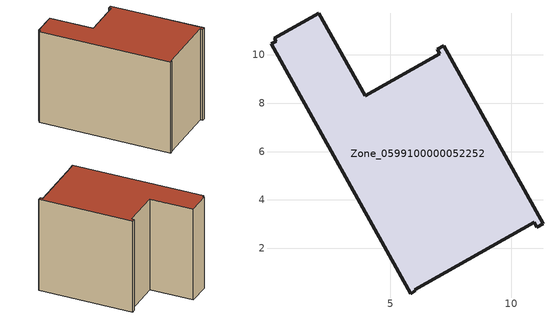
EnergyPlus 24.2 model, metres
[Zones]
Zone_0599100000052252
 floor ground (C_G): 7.2,10.37 11.3,3.01 11.05,2.87 10.94,3.07 6,0.3 6.03,0.25 5.84,0.13 0.07,10.44 0.28,10.56 0.21,10.68 2.04,11.71 3.95,8.3 7.04,10.03 6.93,10.22 z0
 wall outside (C_F): 3.95,8.3 2.04,11.71 0.21,10.68 0.28,10.56 0.07,10.44 5.84,0.13 6.03,0.25 6,0.3 10.94,3.07 11.05,2.87 11.3,3.01 7.2,10.37 6.93,10.22 7.04,10.03 3.95,8.3 z0:8.58
 roof outside (C_R): 0.28,10.56 0.07,10.44 5.84,0.13 6.03,0.25 6,0.3 10.94,3.07 11.05,2.87 11.3,3.01 7.2,10.37 6.93,10.22 7.04,10.03 3.95,8.3 2.04,11.71 0.21,10.68 z8.58
[BUILDING]
Pand.0599100000052252: North Axis=0; Terrain=City; Loads Convergence Tolerance Value=0.04; Temperature Convergence Tolerance Value=0.4; Solar Distribution=FullExterior; Maximum Number of Warmup Days=25; Minimum Number of Warmup Days=1
[Site:Location]
Rotterdam.The.Hague.AP_ZH_NLD Design_Conditions: Latitude=51.96; Longitude=4.45; Time Zone=1; Elevation=-4.5
[SITE:GROUNDTEMPERATURE:BUILDINGSURFACE]
18, 18, 18, 18, 18, 18, 18, 18, 18, 18, 18, 18
[MATERIAL] Thermal Absorptance=0.9; Solar Absorptance=0.7; Visible Absorptance=0.7
Name | Roughness | Thickness | Conductivity | Density | Specific Heat
G.TI.1965-1974 | MediumSmooth | 0.15 | 0.882353 | 540 | 1210
F.TI.1965-1974 | Rough | 0.3 | 0.697674 | 1920 | 840
R.TI.1965-1974 | MediumRough | 0.2 | 0.232558 | 1500 | 1000
[CONSTRUCTION]
C_G: G.TI.1965-1974
C_F: F.TI.1965-1974
C_R: R.TI.1965-1974
[ZONE]
Zone_0599100000052252: Type=1; Multiplier=1; Ceiling Height=Autocalculate; Volume=Autocalculate; Floor Area=autocalculate; Part of Total Floor Area=Yes
[ZONEINFILTRATION:DESIGNFLOWRATE]
Infil_Zone_0599100000052252: Zone or ZoneList or Space or SpaceList=Zone_0599100000052252; Schedule=AlwaysOn; Design Flow Rate Calculation Method=Flow/Area; Flow Rate per Floor Area=0.003; Constant Term Coefficient=1; Temperature Term Coefficient=0; Velocity Term Coefficient=0; Velocity Squared Term Coefficient=0
[HVACTEMPLATE:ZONE:IDEALLOADSAIRSYSTEM]
Zone_0599100000052252: Maximum Heating Supply Air Temperature=50; Minimum Cooling Supply Air Temperature=13; Maximum Heating Supply Air Humidity Ratio=0.0156; Minimum Cooling Supply Air Humidity Ratio=0.0077; Heating Limit=NoLimit; Cooling Limit=NoLimit; Dehumidification Control Type=ConstantSensibleHeatRatio; Cooling Sensible Heat Ratio=0.7; Dehumidification Setpoint=60; Humidification Control Type=None; Humidification Setpoint=30; Outdoor Air Method=None; Outdoor Air Flow Rate per Person=0.00944; Outdoor Air Flow Rate per Zone Floor Area=0; Outdoor Air Flow Rate per Zone=0; Demand Controlled Ventilation Type=None; Outdoor Air Economizer Type=NoEconomizer; Heat Recovery Type=None; Sensible Heat Recovery Effectiveness=0.7; Latent Heat Recovery Effectiveness=0.65
[ZONECONTROL:THERMOSTAT]
ThermostatControl_Zone_0599100000052252: Zone or ZoneList=Zone_0599100000052252; Control Type Schedule=DualSetpointControlType; Control 1=Thermostat_Zone_0599100000052252; Temperature Difference Between Cutout And Setpoint=0
[THERMOSTATSETPOINT:DUALSETPOINT]
Thermostat_Zone_0599100000052252: Heating Setpoint Temperature Schedule=HeatingSetpoint_Zone_0599100000052252; Cooling Setpoint Temperature Schedule=CoolingSetpoint_Zone_0599100000052252
[SCHEDULE:COMPACT]
HeatingSetpoint_Zone_0599100000052252: Through: 12/31, For: AllDays, Until: 24:00, 21
CoolingSetpoint_Zone_0599100000052252: Through: 12/31, For: AllDays, Until: 24:00, 24
DualSetpointControlType: Through: 12/31, For: AllDays, Until: 24:00, 4
AlwaysOn: Through: 12/31, For: AllDays, Until: 24:00, 1
